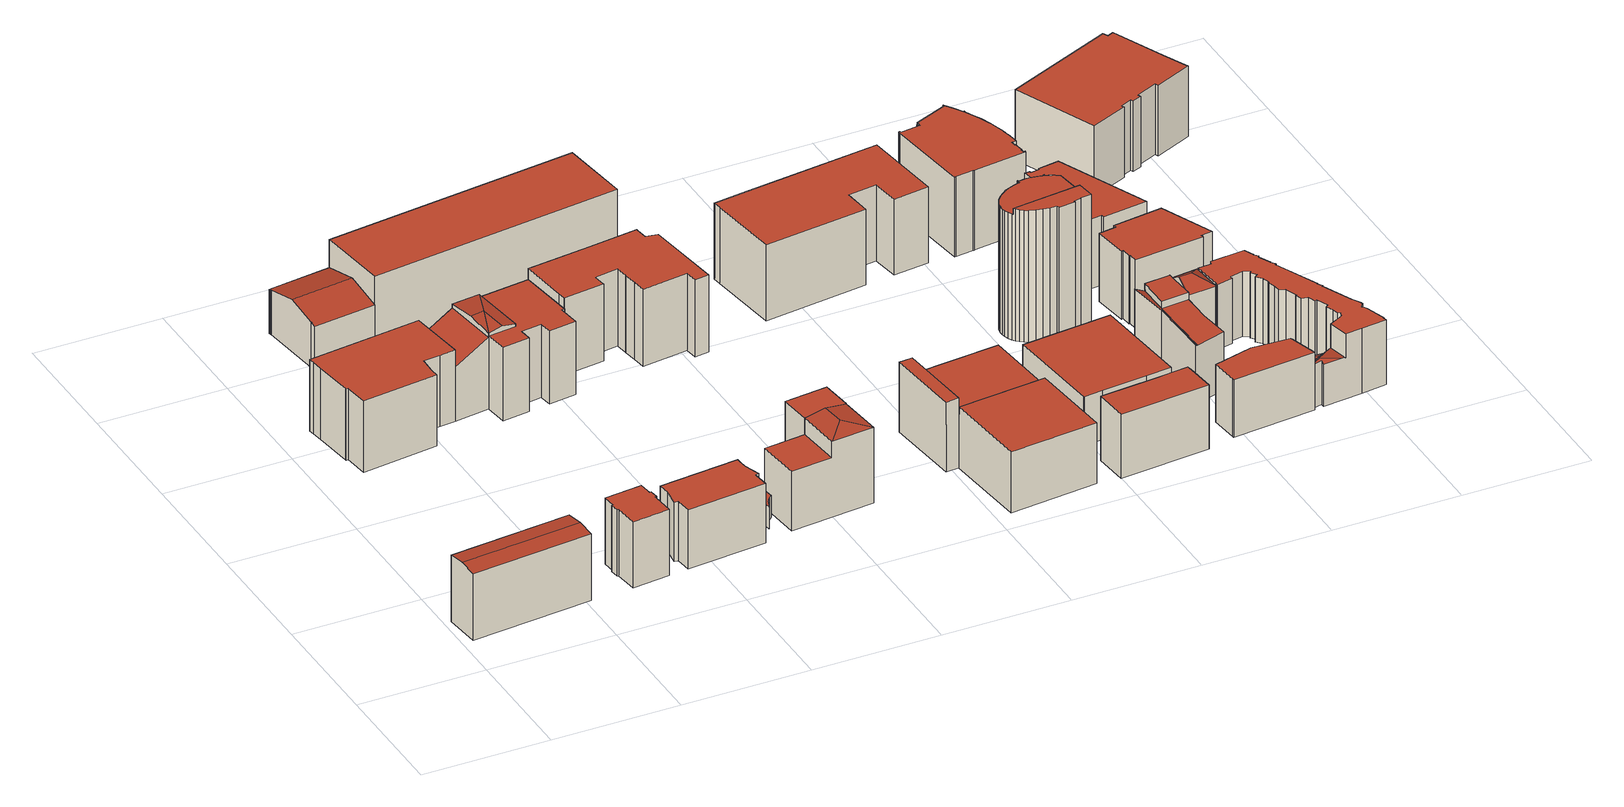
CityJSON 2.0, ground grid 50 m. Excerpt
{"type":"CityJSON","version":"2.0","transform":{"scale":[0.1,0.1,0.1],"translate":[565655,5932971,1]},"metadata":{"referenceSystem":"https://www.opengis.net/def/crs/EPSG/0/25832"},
"CityObjects":{
"building1":{"type":"Building","attributes":{"Gemeindeschluessel":"02000000","Geometrietyp2DReferenz":"3000","function":"31001_2010","roofType":"3100","measuredHeight":28.01,"storeysAboveGround":6},"geometry":[{"type":"MultiSurface","lod":"2","boundaries":[[[0,1,2,3]],[[4,5,1,0]],[[6,3,2,7]],[[8,5,4,9]],[[9,4,0,3,6]],[[7,2,1,5,8]],[[7,8,9,6]]],"semantics":{"surfaces":[{"type":"RoofSurface"},{"type":"WallSurface"},{"type":"GroundSurface"}],"values":[0,0,1,1,1,1,2]}}]},
"building2":{"type":"Building","attributes":{"Gemeindeschluessel":"02000000","Geometrietyp2DReferenz":"3000","function":"51002_1332","roofType":"1000","measuredHeight":9},"geometry":[{"type":"MultiSurface","lod":"2","boundaries":[[[10,11,12,13]],[[14,15,16,17]],[[17,16,11,10]],[[16,15,12,11]],[[15,14,13,12]],[[14,17,10,13]]],"semantics":{"surfaces":[{"type":"GroundSurface"},{"type":"RoofSurface"},{"type":"WallSurface"}],"values":[0,1,2,2,2,2]}}]},
"building3":{"type":"Building","attributes":{"Gemeindeschluessel":"02000000","Geometrietyp2DReferenz":"3000","function":"31001_1120","roofType":"1000","measuredHeight":27.05,"storeysAboveGround":8},"geometry":[{"type":"MultiSurface","lod":"2","boundaries":[[[18,19,20,21,22,23,24,25,26,27,28,29,30]],[[31,32,33,34,35,36,37,38,39,40,41,42,43]],[[31,30,29,32]],[[32,29,28,33]],[[33,28,27,34]],[[34,27,26,35]],[[35,26,25,36]],[[36,25,24,37]],[[37,24,23,38]],[[38,23,22,39]],[[39,22,21,40]],[[40,21,20,41]],[[41,20,19,42]],[[42,19,18,43]],[[43,18,30,31]]],"semantics":{"surfaces":[{"type":"RoofSurface"},{"type":"GroundSurface"},{"type":"WallSurface"}],"values":[0,1,2,2,2,2,2,2,2,2,2,2,2,2,2]}}]},
"building4":{"type":"Building","attributes":{"Gemeindeschluessel":"02000000","Geometrietyp2DReferenz":"3000","function":"31001_1010","roofType":"1000","measuredHeight":29.25,"storeysAboveGround":8},"geometry":[{"type":"MultiSurface","lod":"2","boundaries":[[[44,45,46,47,48,49,50,51,52,53,54,55,56,57]],[[58,59,60,61,62,63,64,65,66,67,68,69,70,71]],[[71,70,45,44]],[[70,69,46,45]],[[69,68,47,46]],[[68,67,48,47]],[[67,66,49,48]],[[66,65,50,49]],[[65,64,51,50]],[[64,63,52,51]],[[63,62,53,52]],[[62,61,54,53]],[[61,60,55,54]],[[60,59,56,55]],[[59,58,57,56]],[[58,71,44,57]]],"semantics":{"surfaces":[{"type":"GroundSurface"},{"type":"RoofSurface"},{"type":"WallSurface"}],"values":[0,1,2,2,2,2,2,2,2,2,2,2,2,2,2,2]}}]},
"building5":{"type":"Building","attributes":{"Gemeindeschluessel":"02000000","Geometrietyp2DReferenz":"3000","function":"31001_2010","roofType":"3100","measuredHeight":21.37,"storeysAboveGround":4},"geometry":[{"type":"MultiSurface","lod":"2","boundaries":[[[72,73,74,75,76,77]],[[78,79,80,81,75,74]],[[82,77,76,83]],[[84,73,72,85]],[[85,72,77,82]],[[86,81,80,87]],[[87,80,79,88]],[[88,79,78,89]],[[89,78,74,73,84]],[[83,76,75,81,86]],[[83,86,87,88,89,84,85,82]]],"semantics":{"surfaces":[{"type":"RoofSurface"},{"type":"WallSurface"},{"type":"GroundSurface"}],"values":[0,0,1,1,1,1,1,1,1,1,2]}}]},
"building6":{"type":"Building","attributes":{"Gemeindeschluessel":"02000000","Geometrietyp2DReferenz":"3000","function":"31001_1120","roofType":"1000","measuredHeight":24.25,"storeysAboveGround":7},"geometry":[{"type":"MultiSurface","lod":"2","boundaries":[[[90,91,92,93]],[[93,92,94,95]],[[95,94,96,97]],[[97,96,98,99]],[[100,101,102,103]],[[103,102,104,105]],[[106,107,108,109]],[[109,108,110,111]],[[111,110,112,113]],[[98,96,94,92,91,112,110,108,107,104,102,101]],[[90,93,95,97,99,100,103,105,106,109,111,113]],[[106,105,104,107]],[[100,99,98,101]],[[90,113,112,91]]],"semantics":{"surfaces":[{"type":"WallSurface"},{"type":"RoofSurface"},{"type":"GroundSurface"}],"values":[0,0,0,0,0,0,0,0,0,1,2,0,0,0]}}]},
"building7":{"type":"Building","attributes":{"Gemeindeschluessel":"02000000","Geometrietyp2DReferenz":"3000","function":"31001_2310","roofType":"1000","measuredHeight":32.08,"storeysAboveGround":8},"geometry":[{"type":"MultiSurface","lod":"2","boundaries":[[[114,115,116,117,118]],[[119,120,121,122]],[[123,124,120,119]],[[125,120,124]],[[125,126,121,120]],[[56,117,116,55]],[[55,116,115,54]],[[127,128,129,130]],[[131,121,126,132]],[[133,134,135,136]],[[136,135,137,138]],[[138,137,139,140]],[[140,139,141,142]],[[143,144,145,146]],[[134,133,54,115,114,122,121,131]],[[129,128,147,148,145,144,141,139,137,135,134,131,132,149]],[[143,146,150,151,127,130,152,56,55,54,133,136,138,140,142]],[[56,152,124,123,118,117]],[[152,130,129,149,124]],[[151,150,148,147]],[[143,142,141,144]],[[150,146,145,148]],[[127,151,147,128]],[[149,132,126,125,124]],[[114,118,123,119,122]]],"semantics":{"surfaces":[{"type":"RoofSurface"},{"type":"WallSurface"},{"type":"GroundSurface"}],"values":[0,0,0,0,0,1,1,1,1,1,1,1,1,1,1,0,2,1,1,1,1,1,1,1,1]}}]},
"building8":{"type":"Building","attributes":{"Gemeindeschluessel":"02000000","Geometrietyp2DReferenz":"3000","function":"31001_2010","roofType":"1000","measuredHeight":9,"storeysAboveGround":1},"geometry":[{"type":"MultiSurface","lod":"2","boundaries":[[[153,154,155,156,157,158,159]],[[160,161,162,163,164,165,166]],[[166,165,154,153]],[[165,164,155,154]],[[164,163,156,155]],[[163,162,157,156]],[[162,161,158,157]],[[161,160,159,158]],[[160,166,153,159]]],"semantics":{"surfaces":[{"type":"GroundSurface"},{"type":"RoofSurface"},{"type":"WallSurface"}],"values":[0,1,2,2,2,2,2,2,2]}}]},
"building9":{"type":"Building","attributes":{"Gemeindeschluessel":"02000000","Geometrietyp2DReferenz":"3000","function":"31001_2010","roofType":"3200","measuredHeight":32.17,"storeysAboveGround":8},"geometry":[{"type":"MultiSurface","lod":"2","boundaries":[[[167,168,169,170]],[[171,172,173,174,175,176]],[[177,178,179,180,176,181,182]],[[183,179,178]],[[179,183,184,171,180]],[[185,167,170,186]],[[187,174,173,188]],[[184,172,171]],[[176,175,181]],[[168,177,182,169]],[[185,186,189,187,188,190]],[[185,190,183,178,177,168,167]],[[171,176,180]],[[187,189,182,181,175,174]],[[190,188,173,172,184,183]],[[189,186,170,169,182]]],"semantics":{"surfaces":[{"type":"RoofSurface"},{"type":"WallSurface"},{"type":"GroundSurface"}],"values":[0,0,0,0,0,1,1,1,1,1,2,1,1,1,1,1]}}]},
"building10":{"type":"Building","attributes":{"Gemeindeschluessel":"02000000","Geometrietyp2DReferenz":"3000","function":"31001_2010","roofType":"1000","measuredHeight":29.36,"storeysAboveGround":8},"geometry":[{"type":"MultiSurface","lod":"2","boundaries":[[[191,192,193,194]],[[194,193,195,196]],[[196,195,197,198]],[[192,191,198,197]],[[198,191,194,196]],[[192,197,195,193]]],"semantics":{"surfaces":[{"type":"WallSurface"},{"type":"GroundSurface"},{"type":"RoofSurface"}],"values":[0,0,0,0,1,2]}}]},
"building11":{"type":"Building","attributes":{"Gemeindeschluessel":"02000000","Geometrietyp2DReferenz":"3000","function":"31001_2010","roofType":"1000","measuredHeight":31.48,"storeysAboveGround":8},"geometry":[{"type":"MultiSurface","lod":"2","boundaries":[[[199,200,201,202,203,204,205,206,207,208,209,210,211,212,213,214,215,216,217,218]],[[219,220,221,222,223,224,225,226,227,228,229,230,231,232,233,234,235,236,237,238]],[[238,237,200,199]],[[237,236,201,200]],[[236,235,202,201]],[[235,234,203,202]],[[234,233,204,203]],[[233,232,205,204]],[[232,231,206,205]],[[231,230,207,206]],[[230,229,208,207]],[[229,228,209,208]],[[228,227,210,209]],[[227,226,211,210]],[[226,225,212,211]],[[225,224,213,212]],[[224,223,214,213]],[[223,222,215,214]],[[222,221,216,215]],[[221,220,217,216]],[[220,219,218,217]],[[219,238,199,218]]],"semantics":{"surfaces":[{"type":"GroundSurface"},{"type":"RoofSurface"},{"type":"WallSurface"}],"values":[0,1,2,2,2,2,2,2,2,2,2,2,2,2,2,2,2,2,2,2,2,2]}}]},
"building12":{"type":"Building","attributes":{"Gemeindeschluessel":"02000000","Geometrietyp2DReferenz":"3000","function":"31001_2010","roofType":"1000","measuredHeight":28.55,"storeysAboveGround":7},"geometry":[{"type":"MultiSurface","lod":"2","boundaries":[[[239,240,241,242]],[[243,244,245,246,247,248]],[[249,250,251,252]],[[248,241,240,243]],[[253,239,242,254]],[[245,252,251,246]],[[255,250,249,256]],[[257,253,254,258,255,256]],[[257,256,249,252,245,244]],[[255,258,247,246,251,250]],[[253,257,244,243,240,239]],[[258,254,242,241,248,247]]],"semantics":{"surfaces":[{"type":"RoofSurface"},{"type":"WallSurface"},{"type":"GroundSurface"}],"values":[0,0,0,1,1,1,1,2,1,1,1,1]}}]},
"building13":{"type":"Building","attributes":{"Gemeindeschluessel":"02000000","Geometrietyp2DReferenz":"3000","function":"31001_2010","roofType":"1000","measuredHeight":30.95,"storeysAboveGround":8},"geometry":[{"type":"MultiSurface","lod":"2","boundaries":[[[259,260,261,262]],[[263,264,260,259]],[[265,266,267,268]],[[269,270,262,261]],[[271,272,273,265,268,263,259,262,270,274]],[[267,266,275,276,277,278,269,261,260,264]],[[276,275,273,272]],[[267,264,263,268]],[[278,277,271,274]],[[277,276,272,271]],[[269,278,274,270]],[[275,266,265,273]]],"semantics":{"surfaces":[{"type":"WallSurface"},{"type":"GroundSurface"},{"type":"RoofSurface"}],"values":[0,0,0,0,1,2,0,0,0,0,0,0]}}]},
"building14":{"type":"Building","attributes":{"name":"Katharinenschule in der Hafencity","Gemeindeschluessel":"02000000","Geometrietyp2DReferenz":"3000","function":"31001_3020","roofType":"1000","measuredHeight":26.18,"storeysAboveGround":8},"geometry":[{"type":"MultiSurface","lod":"2","boundaries":[[[279,280,281,282]],[[283,284,285,286]],[[286,285,287,288]],[[289,290,291,292]],[[293,294,290,289]],[[281,295,296,282]],[[279,297,298,280]],[[299,300,301,302]],[[302,301,303,304]],[[305,306,288,287]],[[304,303,294,293]],[[307,308,283,286,288,306,309,310,311,299,302,304,293,289,292]],[[296,295,312,305,287,285,284]],[[298,297,291,290,294,303,301,300]],[[311,310,295,281,280,298]],[[308,307,297,279,282,296]],[[305,312,309,306]],[[298,300,299,311]],[[312,295,310,309]],[[291,297,307,292]],[[296,284,283,308]]],"semantics":{"surfaces":[{"type":"RoofSurface"},{"type":"WallSurface"},{"type":"GroundSurface"}],"values":[0,1,1,1,1,1,1,1,1,1,1,2,0,0,1,1,1,1,1,1,1]}}]},
"building15":{"type":"Building","attributes":{"Gemeindeschluessel":"02000000","Geometrietyp2DReferenz":"3000","function":"31001_2010","roofType":"1000","measuredHeight":53.85,"storeysAboveGround":12},"geometry":[{"type":"MultiSurface","lod":"2","boundaries":[[[313,314,315,316,317,318,319,320,321,322,323,324,325,326,327,328,329,330]],[[331,332,333,334]],[[334,333,335,336]],[[336,335,337,338]],[[338,337,339,340]],[[340,339,341,342]],[[342,341,343,344]],[[344,343,345,346]],[[346,345,347,348]],[[348,347,349,350]],[[351,352,353,354]],[[354,353,355,356]],[[357,358,359,360]],[[360,359,361,362]],[[362,361,363,364]],[[365,366,367,368]],[[369,370,371,372]],[[372,371,373,374]],[[374,373,332,331]],[[375,330,329,376]],[[377,328,327,378]],[[378,327,326,379]],[[379,326,325,380]],[[380,325,324,381]],[[381,324,323,382]],[[382,323,322,383]],[[383,322,321,384]],[[384,321,320,385]],[[385,320,319,386]],[[386,319,318,387]],[[387,318,317,388]],[[388,317,316,389]],[[389,316,315,390]],[[390,315,314,391]],[[391,314,313,392]],[[393,394,395,396]],[[397,398,399,400]],[[400,399,401,402]],[[403,404,405,406]],[[406,405,407,408]],[[408,407,409,410]],[[411,412,413,414]],[[415,416,417,418]],[[397,400,402,419,377,378,379,380,381,382,383,384,385,386,387,388,389,390,391,392,369,372,374,331,334,336,338,340,342,344,346,348,350,403,406,408,410,351,354,356,411,414,357,360,362,364,393,396,415,418]],[[413,412,355,353,352,409,407,405,404,349,347,345,343,341,339,337,335,333,332,373,371,370,375,376,420,367,366,363,361,359,358]],[[398,397,418,417]],[[416,415,396,395]],[[369,392,313,330,375,370]],[[377,419,420,376,329,328]],[[419,402,401,368,367,420]],[[393,364,363,366,365,394]],[[413,358,357,414]],[[355,412,411,356]],[[409,352,351,410]],[[349,404,403,350]],[[416,395,394,365,368,401,399,398,417]]],"semantics":{"surfaces":[{"type":"RoofSurface"},{"type":"WallSurface"},{"type":"GroundSurface"}],"values":[0,1,1,1,1,1,1,1,1,1,1,1,1,1,1,1,1,1,1,1,1,1,1,1,1,1,1,1,1,1,1,1,1,1,1,1,1,1,1,1,1,1,1,2,0,1,1,1,1,1,1,1,1,1,1,0]}}]},
"building16":{"type":"Building","attributes":{"Gemeindeschluessel":"02000000","Geometrietyp2DReferenz":"3000","function":"31001_1120","roofType":"1000","measuredHeight":23.55,"storeysAboveGround":7},"geometry":[{"type":"MultiSurface","lod":"2","boundaries":[[[421,422,423,424]],[[424,423,425,426]],[[426,425,427,428]],[[429,430,431,432]],[[431,430,427,425,423,422,433,434]],[[429,432,435,436,421,424,426,428]],[[435,432,431,434]],[[429,428,427,430]],[[421,436,433,422]],[[436,435,434,433]]],"semantics":{"surfaces":[{"type":"WallSurface"},{"type":"RoofSurface"},{"type":"GroundSurface"}],"values":[0,0,0,0,1,2,0,0,0,0]}}]},
"building17":{"type":"Building","attributes":{"Gemeindeschluessel":"02000000","Geometrietyp2DReferenz":"3000","function":"31001_1120","roofType":"1000","measuredHeight":29.25,"storeysAboveGround":10},"geometry":[{"type":"MultiSurface","lod":"2","boundaries":[[[437,438,439,440,441,442,443,444]],[[445,446,447,448,449]],[[437,450,451,452,453,454]],[[444,455,456,457,458,451,450]],[[458,459,452,451]],[[460,461,462,463]],[[454,438,437]],[[444,443,455]],[[448,442,441,449]],[[464,447,446,465]],[[466,457,456,467]],[[462,461,468,469,470]],[[463,462,470,471]],[[472,464,465,460,463,471,473,474,475,466,467]],[[473,471,470,469,440,439]],[[466,475,459,458,457]],[[437,444,450]],[[475,474,453,452,459]],[[469,468,445,449,441,440]],[[464,472,443,442,448,447]],[[472,467,456,455,443]],[[474,473,439,438,454,453]],[[460,465,446,445,468,461]]],"semantics":{"surfaces":[{"type":"RoofSurface"},{"type":"WallSurface"},{"type":"GroundSurface"}],"values":[0,0,0,0,0,1,1,1,1,1,1,0,1,2,1,1,1,1,1,1,1,1,1]}}]},
"building18":{"type":"Building","attributes":{"name":"Hamburg-America-Center","Gemeindeschluessel":"02000000","Geometrietyp2DReferenz":"3000","function":"31001_2010","roofType":"1000","measuredHeight":32.69,"storeysAboveGround":9},"geometry":[{"type":"MultiSurface","lod":"2","boundaries":[[[476,477,478,479]],[[479,478,480,481]],[[481,480,482,483]],[[483,482,484,485]],[[485,484,486,487]],[[487,486,488,489]],[[489,488,490,491]],[[491,490,492,493]],[[493,492,494,495]],[[495,494,496,497]],[[497,496,498,499]],[[499,498,500,501]],[[501,500,502,503]],[[503,502,504,505]],[[505,504,506,507]],[[507,506,508,509]],[[509,508,510,511]],[[512,513,514,515]],[[515,514,516,517]],[[517,516,518,519]],[[519,518,520,521]],[[521,520,522,523]],[[523,522,524,525]],[[525,524,526,527]],[[527,526,528,529]],[[529,528,530,531]],[[531,530,532,533]],[[533,532,534,535]],[[535,534,536,537]],[[537,536,538,539]],[[539,538,540,541]],[[542,543,544,545]],[[546,547,548,549]],[[549,548,550,551]],[[551,550,552,553]],[[553,552,554,555]],[[556,540,538,536,534,532,530,528,526,524,522,520,518,516,514,513,554,552,550,548,547,510,508,506,504,502,500,498,496,494,492,490,488,486,484,482,480,478,477,557,544,543]],[[512,515,517,519,521,523,525,527,529,531,533,535,537,539,541,558,542,545,559,476,479,481,483,485,487,489,491,493,495,497,499,501,503,505,507,509,511,546,549,551,553,555]],[[542,558,556,543]],[[558,541,540,556]],[[512,555,554,513]],[[546,511,510,547]],[[476,559,557,477]],[[559,545,544,557]]],"semantics":{"surfaces":[{"type":"WallSurface"},{"type":"RoofSurface"},{"type":"GroundSurface"}],"values":[0,0,0,0,0,0,0,0,0,0,0,0,0,0,0,0,0,0,0,0,0,0,0,0,0,0,0,0,0,0,0,0,0,0,0,0,1,2,0,0,0,0,0,0]}}]},
"building19":{"type":"Building","attributes":{"Gemeindeschluessel":"02000000","Geometrietyp2DReferenz":"3000","function":"31001_2010","roofType":"1000","measuredHeight":27.79,"storeysAboveGround":7},"geometry":[{"type":"MultiSurface","lod":"2","boundaries":[[[560,561,562,563]],[[563,562,564,565]],[[565,564,566,567]],[[567,566,568,569]],[[570,571,572,573]],[[573,572,574,575]],[[575,574,576,577]],[[577,576,578,579]],[[579,578,580,581]],[[581,580,582,583]],[[583,582,584,585]],[[585,584,586,587]],[[587,586,561,560]],[[571,570,588,589]],[[589,588,569,568]],[[569,588,570,573,575,577,579,581,583,585,587,560,563,565,567]],[[589,568,566,564,562,561,586,584,582,580,578,576,574,572,571]]],"semantics":{"surfaces":[{"type":"WallSurface"},{"type":"GroundSurface"},{"type":"RoofSurface"}],"values":[0,0,0,0,0,0,0,0,0,0,0,0,0,0,0,1,2]}}]},
"building20":{"type":"Building","attributes":{"Gemeindeschluessel":"02000000","Geometrietyp2DReferenz":"3000","function":"31001_2010","roofType":"1000","measuredHeight":28.58,"storeysAboveGround":6},"geometry":[{"type":"MultiSurface","lod":"2","boundaries":[[[590,591,592,593]],[[593,592,594,595]],[[595,594,596,597]],[[597,596,598,599]],[[599,598,600,601]],[[601,600,602,603]],[[603,602,604,605]],[[605,604,606,607]],[[607,606,608,609]],[[609,608,610,611]],[[611,610,612,613]],[[591,590,613,612]],[[613,590,593,595,597,599,601,603,605,607,609,611]],[[591,612,610,608,606,604,602,600,598,596,594,592]]],"semantics":{"surfaces":[{"type":"WallSurface"},{"type":"GroundSurface"},{"type":"RoofSurface"}],"values":[0,0,0,0,0,0,0,0,0,0,0,0,1,2]}}]},
"building21":{"type":"Building","attributes":{"Gemeindeschluessel":"02000000","Geometrietyp2DReferenz":"3000","function":"31001_1120","roofType":"1000","measuredHeight":26.48,"storeysAboveGround":9},"geometry":[{"type":"MultiSurface","lod":"2","boundaries":[[[614,615,616]],[[617,618,619,620]],[[621,618,617]],[[622,623,624,625,618,621]],[[625,626,619,618]],[[615,627,628,629,630,631]],[[632,633,634,635]],[[636,637,638,639]],[[639,638,640,641]],[[641,640,642,643]],[[644,645,646,647]],[[647,646,648,649]],[[649,648,650,651]],[[651,650,652,653]],[[654,624,623,655]],[[655,623,622,656]],[[657,658,659,660]],[[660,659,661,662]],[[662,661,663,664]],[[665,666,667,668]],[[626,669,670,619]],[[671,672,673,674]],[[674,673,675,676]],[[676,675,677,678]],[[678,677,679,680]],[[680,679,681,682]],[[682,681,683,684]],[[685,686,687,688]],[[688,687,689,690]],[[690,689,691,692]],[[693,694,695,696]],[[696,695,697,698]],[[698,697,699,700]],[[700,699,701,702]],[[703,704,705,706]],[[706,705,707,708]],[[708,707,709,710]],[[711,712,713,714]],[[715,716,717,718]],[[718,717,712,711]],[[719,720,721,722]],[[723,724,725,726]],[[727,630,629,728]],[[728,629,628,729]],[[730,731,692,691]],[[656,622,621,617,620,614,616,732,733]],[[734,654,655,656,733,735,727,728,729,736,737,671,674,676,678,680,682,684,738,723,726,739,740,741,742,665,668,743,744,745,719,722,746,747,748,715,718,711,714,749,632,635,636,639,641,643,644,647,649,651,653,657,660,662,664,685,688,690,692,731,703,706,708,710,693,696,698,700,702]],[[713,712,717,716,750,751,752,721,720,753,754,755,667,666,756,757,758,759,725,724,760,683,681,679,677,675,673,672,761,762,763,670,669,764,701,699,697,695,694,709,707,705,704,730,691,689,687,686,663,661,659,658,652,650,648,646,645,642,640,638,637,634,633,765]],[[765,633,632,749]],[[634,637,636,635]],[[721,752,746,722]],[[654,734,764,669,626,625,624]],[[759,758,740,739]],[[758,757,741,740]],[[761,672,671,737]],[[750,716,715,748]],[[709,694,693,710]],[[730,704,703,731]],[[701,764,734,702]],[[762,761,737,736]],[[736,729,628,627,763,762]],[[760,724,723,738]],[[683,760,738,684]],[[725,759,739,726]],[[757,756,742,741]],[[756,666,665,742]],[[753,720,719,745]],[[754,753,745,744]],[[755,754,744,743]],[[667,755,743,668]],[[663,686,685,664]],[[620,619,670,763,627,615,614]],[[652,658,657,653]],[[642,645,644,643]],[[727,735,766,631,630]],[[766,735,733,732]],[[751,750,748,747]],[[752,751,747,746]],[[713,765,749,714]],[[766,732,616,615,631]]],"semantics":{"surfaces":[{"type":"RoofSurface"},{"type":"WallSurface"},{"type":"GroundSurface"}],"values":[0,0,0,0,0,0,1,1,1,1,1,1,1,1,1,1,1,1,1,1,1,1,1,1,1,1,1,1,1,1,1,1,1,1,1,1,1,1,1,1,1,1,1,1,1,1,2,0,1,1,1,1,1,1,1,1,1,1,1,1,1,1,1,1,1,1,1,1,1,1,1,1,1,1,1,1,1,1,1,0]}}]},
"building22":{"type":"Building","attributes":{"Gemeindeschluessel":"02000000","Geometrietyp2DReferenz":"3000","function":"31001_2010","roofType":"1000","measuredHeight":28.8,"storeysAboveGround":7},"geometry":[{"type":"MultiSurface","lod":"2","boundaries":[[[767,768,769,770]],[[770,769,771,772]],[[772,771,773,774]],[[775,776,777,778]],[[778,777,779,780]],[[780,779,781,782]],[[782,781,783,784]],[[784,783,785,786]],[[786,785,787,788]],[[788,787,789,790]],[[790,789,791,792]],[[792,791,793,794]],[[795,796,776,775]],[[796,795,797,798]],[[798,797,774,773]],[[768,767,794,793]],[[794,767,770,772,774,797,795,775,778,780,782,784,786,788,790,792]],[[768,793,791,789,787,785,783,781,779,777,776,796,798,773,771,769]]],"semantics":{"surfaces":[{"type":"WallSurface"},{"type":"GroundSurface"},{"type":"RoofSurface"}],"values":[0,0,0,0,0,0,0,0,0,0,0,0,0,0,0,0,1,2]}}]}
},
"vertices":[
[10,204,327],[487,253,327],[480,324,319],[2,275,319],[17,133,319],[495,182,319],[2,275,47],[480,324,47],[495,182,47],[17,133,47],
[493,402,35],[425,394,35],[418,453,35],[486,461,35],[486,461,125],[418,453,125],[425,394,125],[493,402,125],
[648,291,310],[654,291,310],[664,199,310],[811,215,310],[805,274,310],[802,307,310],[808,307,310],[804,341,310],[798,341,310],[793,394,310],[646,378,310],[651,326,310],[644,325,310],[644,325,39],[651,326,39],[646,378,39],[793,394,39],[798,341,39],[804,341,39],[808,307,39],[802,307,39],[805,274,39],[811,215,39],[664,199,39],[654,291,39],[648,291,39],
[480,1447,10],[478,1383,10],[482,1349,10],[183,1312,10],[171,1408,10],[162,1407,10],[162,1410,10],[143,1564,10],[137,1608,10],[134,1631,10],[580,1687,10],[608,1466,10],[609,1463,10],[547,1455,10],[547,1455,302],[609,1463,302],[608,1466,302],[580,1687,302],[134,1631,302],[137,1608,302],[143,1564,302],[162,1410,302],[162,1407,302],[171,1408,302],[183,1312,302],[482,1349,302],[478,1383,302],[480,1447,302],
[287,2241,192],[289,2241,192],[305,2111,223],[550,2141,223],[533,2282,189],[286,2251,189],[319,1992,195],[318,1992,195],[321,1970,189],[567,2001,189],[286,2251,9],[533,2282,9],[289,2241,9],[287,2241,9],[567,2001,9],[321,1970,9],[318,1992,9],[319,1992,9],
[1194,317,39],[1194,317,281],[1201,254,281],[1201,254,39],[887,222,281],[887,222,39],[881,282,281],[881,282,39],[880,285,281],[880,285,39],[866,287,39],[866,287,281],[874,355,281],[874,355,39],[869,401,281],[869,401,39],[1182,433,39],[1182,433,281],[1184,416,281],[1184,416,39],[1187,387,281],[1187,387,39],[1208,322,281],[1208,322,39],
[718,1704,303],[580,1687,229],[608,1466,229],[609,1463,229],[746,1480,303],[732,1592,331],[787,1599,331],[828,1718,320],[718,1704,320],[746,1480,320],[747,1480,320],[801,1487,331],[856,1493,320],[866,1406,10],[866,1406,309],[758,1392,309],[758,1392,10],[828,1718,309],[856,1493,309],[1029,1743,10],[1029,1743,309],[1053,1552,309],[1053,1552,10],[1057,1522,309],[1057,1522,10],[1057,1519,309],[1057,1519,10],[1045,1518,309],[1045,1518,10],[1056,1430,10],[1056,1430,309],[948,1416,309],[948,1416,10],[860,1455,309],[942,1466,309],[747,1480,309],[942,1466,10],[860,1455,10],[747,1480,10],
[1246,316,46],[1234,421,46],[1279,426,46],[1284,379,46],[1270,365,46],[1258,348,46],[1251,333,46],[1251,333,136],[1258,348,136],[1270,365,136],[1284,379,136],[1279,426,136],[1234,421,136],[1246,316,136],
[1309,269,290],[1471,286,290],[1454,461,290],[1291,444,290],[1612,478,358],[1622,479,358],[1609,603,358],[1441,585,358],[1454,462,358],[1464,463,358],[1471,286,357],[1472,286,357],[1547,378,370],[1538,470,370],[1454,462,357],[1454,461,357],[1640,303,357],[1622,479,357],[1309,269,48],[1291,444,48],[1441,585,48],[1609,603,48],[1454,461,48],[1640,303,48],
[1528,2405,10],[1528,2405,304],[1563,2127,304],[1563,2127,10],[567,2001,304],[567,2001,10],[533,2282,304],[533,2282,10],
[1527,1739,38],[1567,1429,38],[1511,1422,38],[1505,1472,38],[1324,1449,38],[1317,1500,38],[1311,1551,38],[1310,1554,38],[1304,1603,38],[1211,1591,38],[1217,1542,38],[1218,1539,38],[1057,1519,38],[1057,1522,38],[1053,1552,38],[1029,1743,38],[1283,1774,38],[1473,1799,38],[1474,1789,38],[1480,1747,38],[1480,1747,353],[1474,1789,353],[1473,1799,353],[1283,1774,353],[1029,1743,353],[1053,1552,353],[1057,1522,353],[1057,1519,353],[1218,1539,353],[1217,1542,353],[1211,1591,353],[1304,1603,353],[1310,1554,353],[1311,1551,353],[1317,1500,353],[1324,1449,353],[1505,1472,353],[1511,1422,353],[1567,1429,353],[1527,1739,353],
[1936,338,355],[1987,342,355],[1958,643,355],[1906,638,355],[1987,342,288],[1988,343,288],[1988,342,288],[2335,376,288],[2306,677,288],[1958,643,288],[2021,7,318],[2368,41,318],[2335,376,318],[1988,342,318],[1936,338,69],[1906,638,69],[2368,41,69],[2021,7,69],[1988,343,69],[2306,677,69],
[1792,1838,38],[1792,1838,348],[1933,1856,348],[1933,1856,38],[1796,1804,38],[1796,1804,348],[2241,1570,38],[2241,1570,348],[1832,1519,348],[1832,1519,38],[2457,1922,348],[2457,1922,38],[2356,1584,38],[2342,1693,38],[2228,1678,38],[2497,1602,38],[2228,1678,348],[2342,1693,348],[2356,1584,348],[2497,1602,348],
[2530,193,108],[2707,210,108],[2696,319,108],[2520,302,108],[2446,295,56],[2446,295,256],[2443,295,256],[2443,295,56],[2405,687,256],[2405,687,56],[2454,185,56],[2454,185,318],[2457,186,318],[2457,186,56],[2467,51,56],[2467,51,318],[2696,319,256],[2520,302,256],[2530,193,318],[2707,210,318],[2807,220,56],[2807,220,318],[2809,204,318],[2809,204,56],[2821,85,318],[2821,85,56],[2758,722,256],[2758,722,56],[2530,193,56],[2520,302,56],[2797,329,56],[2696,319,56],[2707,210,56],[2797,329,256],
[2524,983,606],[2535,972,606],[2547,963,606],[2561,956,606],[2585,946,606],[2610,940,606],[2635,937,606],[2661,938,606],[2662,924,606],[2729,932,606],[2729,936,606],[2725,935,606],[2725,938,606],[2755,942,606],[2755,945,606],[2799,950,606],[2790,1020,606],[2518,990,606],[2501,1040,67],[2501,1040,581],[2501,1055,581],[2501,1055,67],[2507,1077,581],[2507,1077,67],[2517,1097,581],[2517,1097,67],[2531,1114,581],[2531,1114,67],[2549,1128,581],[2549,1128,67],[2565,1140,581],[2565,1140,67],[2582,1149,581],[2582,1149,67],[2606,1158,581],[2606,1158,67],[2630,1164,581],[2630,1164,67],[2677,1175,67],[2677,1175,581],[2700,1172,581],[2700,1172,67],[2723,1166,581],[2723,1166,67],[2727,1164,67],[2727,1164,581],[2739,1160,581],[2739,1160,67],[2758,1152,581],[2758,1152,67],[2774,1141,581],[2774,1141,67],[2776,1139,533],[2776,1139,581],[2790,1028,581],[2790,1028,533],[2515,995,67],[2515,995,581],[2508,1009,581],[2508,1009,67],[2503,1024,581],[2503,1024,67],[2518,990,581],[2790,1020,581],[2799,950,67],[2755,945,67],[2755,942,67],[2725,938,67],[2725,935,67],[2729,936,67],[2729,932,67],[2662,924,67],[2661,938,67],[2635,937,67],[2610,940,67],[2585,946,67],[2561,956,67],[2547,963,67],[2535,972,67],[2524,983,67],[2789,1127,67],[2789,1127,536],[2800,1110,538],[2800,1110,67],[2812,1042,67],[2812,1042,539],[2808,1026,538],[2808,1026,67],[2801,1030,536],[2801,1030,67],[2626,1176,67],[2626,1176,581],[2629,1176,581],[2629,1176,67],[2630,1173,581],[2630,1173,67],[2653,1175,581],[2653,1175,67],[2723,1169,67],[2723,1169,581],[2727,1170,581],[2727,1170,67],[2810,1085,67],[2810,1085,540],[2814,1059,540],[2814,1059,67],[2789,1028,67],[2789,1028,581],
[3215,245,69],[3215,245,304],[3217,238,304],[3217,238,69],[3246,139,304],[3246,139,69],[3249,127,304],[3249,127,69],[2920,95,69],[2920,95,304],[2920,101,304],[2920,101,69],[3065,252,304],[2909,210,304],[2909,210,69],[3065,252,69],
[3000,725,336],[2999,746,336],[2997,746,336],[2898,736,336],[2900,609,336],[3008,619,336],[3008,620,336],[3006,641,336],[2905,342,307],[3025,380,307],[3010,504,307],[3008,619,307],[2900,609,307],[3003,683,363],[3054,688,363],[3108,752,326],[3108,757,323],[2999,746,322],[3008,620,322],[3117,630,322],[3120,631,322],[3120,633,324],[3109,747,325],[2896,339,70],[2896,339,311],[2891,592,311],[2891,592,70],[3010,504,70],[3025,380,70],[3120,631,70],[3117,630,70],[2905,342,306],[2898,736,306],[2858,732,328],[2858,732,70],[3008,620,70],[2997,746,70],[3108,757,70],[3109,747,70],
[2627,1943,38],[2627,1943,364],[2626,1950,364],[2626,1950,38],[2631,1950,364],[2631,1950,38],[2632,1944,364],[2632,1944,38],[2636,1944,364],[2636,1944,38],[2634,1963,364],[2634,1963,38],[2763,2017,364],[2763,2017,38],[2761,2020,364],[2761,2020,38],[2764,2023,364],[2764,2023,38],[2786,1991,364],[2786,1991,38],[2807,1957,364],[2807,1957,38],[2811,1957,364],[2811,1957,38],[2812,1953,364],[2812,1953,38],[2810,1953,364],[2810,1953,38],[2812,1949,364],[2812,1949,38],[2827,1920,364],[2827,1920,38],[2842,1888,364],[2842,1888,38],[2856,1851,364],[2856,1851,38],[2873,1707,38],[2873,1707,364],[2870,1706,364],[2870,1706,38],[2872,1688,364],[2872,1688,38],[2875,1689,364],[2875,1689,38],[2880,1649,364],[2880,1649,38],[2877,1648,364],[2877,1648,38],[2879,1635,364],[2879,1635,38],[2886,1636,364],[2886,1636,38],[2886,1631,364],[2886,1631,38],[2674,1605,364],[2674,1605,38],[2674,1602,364],[2674,1602,38],[2670,1602,364],[2670,1602,38],[2670,1604,364],[2670,1604,38],[2601,1596,364],[2601,1596,38],[2594,1595,364],[2594,1595,38],[2551,1940,38],[2551,1940,364],[2555,1941,364],[2555,1941,38],[2875,1784,38],[2875,1784,364],[2880,1758,364],[2880,1758,38],[2881,1755,364],[2881,1755,38],[2885,1731,364],[2885,1731,38],[2887,1708,364],[2887,1708,38],[2552,1932,364],[2556,1934,364],[2552,1932,38],[2556,1934,38],
[2892,1075,70],[2892,1075,348],[2894,1076,348],[2894,1076,70],[2894,1077,348],[2894,1077,70],[2961,1086,348],[2961,1086,70],[2959,1099,348],[2959,1099,70],[3246,913,70],[3246,913,348],[3201,908,348],[3201,908,70],[3202,905,348],[3202,905,70],[3203,896,348],[3203,896,70],[2928,869,348],[2928,869,70],[2924,902,348],[2924,902,70],[2920,902,348],[2920,902,70],[2916,940,348],[2916,940,70],[2910,939,348],[2910,939,70],[3155,1124,70],[3155,1124,348],
[2853,1535,62],[2853,1535,348],[2854,1529,348],[2854,1529,62],[2889,1533,348],[2889,1533,62],[2889,1539,348],[2889,1539,62],[2971,1550,348],[2971,1550,62],[3129,1184,348],[3129,1184,62],[2952,1162,348],[2952,1162,62],[2950,1175,348],[2950,1175,62],[2893,1168,348],[2893,1168,62],[2894,1157,348],[2894,1157,62],[2888,1156,348],[2888,1156,62],[2833,1534,348],[2833,1534,62],
[3240,160,222],[3358,224,210],[3220,230,223],[3244,146,248],[3278,154,256],[3358,224,236],[3240,160,236],[3245,141,248],[3246,139,247],[3285,148,250],[3287,135,240],[3366,143,238],[3375,144,236],[3394,244,210],[3393,247,210],[3373,249,210],[3364,229,210],[3356,231,210],[3161,751,68],[3161,751,333],[3167,766,333],[3167,766,68],[3301,778,68],[3301,778,333],[3302,775,333],[3302,775,68],[3318,739,333],[3318,739,68],[3317,738,333],[3317,738,68],[3329,722,68],[3329,722,333],[3329,721,333],[3329,721,68],[3326,716,333],[3326,716,68],[3349,669,333],[3349,669,68],[3348,668,333],[3348,668,68],[3287,135,68],[3285,148,68],[3246,139,68],[3358,654,68],[3358,654,333],[3360,651,333],[3360,651,68],[3359,651,333],[3359,651,68],[3357,647,333],[3357,647,68],[3284,557,68],[3284,557,333],[3286,558,333],[3286,558,68],[3375,144,333],[3358,224,333],[3421,273,68],[3421,273,333],[3412,277,333],[3412,277,68],[3407,302,333],[3407,302,68],[3393,330,333],[3393,330,68],[3403,338,333],[3403,338,68],[3384,384,333],[3384,384,68],[3376,380,333],[3376,380,68],[3432,475,68],[3432,475,333],[3431,474,333],[3431,474,68],[3443,457,333],[3443,457,68],[3440,454,333],[3440,454,68],[3515,259,68],[3515,259,333],[3537,190,333],[3537,190,68],[3541,177,333],[3541,177,68],[3539,177,333],[3539,177,68],[3541,163,333],[3541,163,68],[3512,300,68],[3512,300,333],[3515,292,333],[3515,292,68],[3503,277,333],[3503,277,68],[3506,274,333],[3506,274,68],[3117,630,68],[3117,630,333],[3120,631,333],[3120,631,68],[3119,621,68],[3119,621,333],[3118,621,333],[3118,621,68],[3255,638,68],[3255,638,333],[3260,646,333],[3260,646,68],[3340,414,68],[3340,414,333],[3332,442,333],[3332,442,68],[3364,229,68],[3373,249,68],[3393,247,68],[3494,333,333],[3494,333,68],[3217,238,223],[3217,238,68],[3440,151,68],[3332,237,68],[3395,244,68],[3415,255,68],[3364,410,68],[3336,443,68],[3318,490,68],[3294,498,68],[3291,524,68],[3278,587,68],[3259,608,68],[3272,619,68],[3236,659,68],[3183,647,68],[3184,635,68],[3109,747,68],[3184,635,333],[3183,647,333],[3236,659,333],[3272,619,333],[3259,608,333],[3278,587,333],[3291,524,333],[3294,498,333],[3318,490,333],[3336,443,333],[3364,410,333],[3415,255,333],[3395,244,333],[3394,244,333],[3440,151,333],[3109,747,333],[3332,237,212],
[3483,2235,41],[3483,2235,329],[3493,2215,329],[3493,2215,41],[3496,2217,329],[3496,2217,41],[3517,2227,329],[3517,2227,41],[3506,1855,41],[3506,1855,329],[3501,1867,329],[3501,1867,41],[3417,1831,329],[3417,1831,41],[3422,1819,329],[3422,1819,41],[3385,1803,329],[3385,1803,41],[3380,1815,329],[3380,1815,41],[3336,1795,329],[3336,1795,41],[3341,1784,329],[3341,1784,41],[3194,1721,329],[3194,1721,41],[3054,2050,329],[3054,2050,41],[3653,1919,41],[3653,1919,329],[3606,2022,41],[3606,2022,329]
]}
